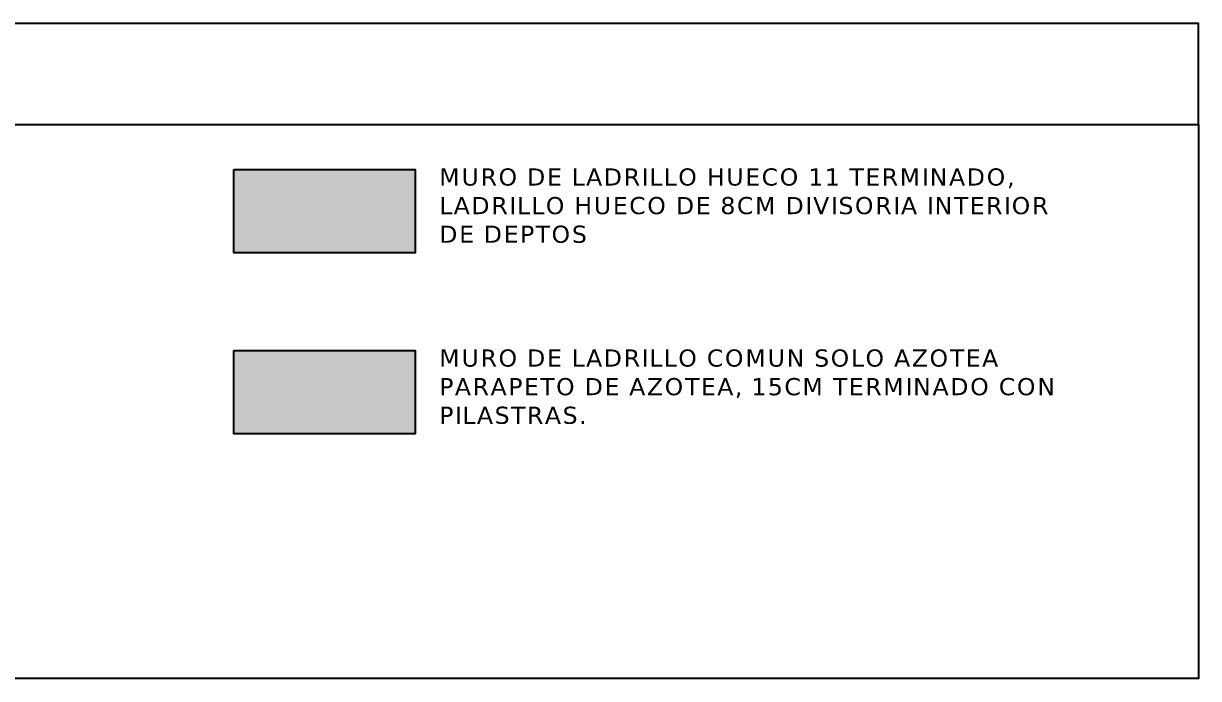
# Model space of a CAD drawing. Header units: metres. Extents: x 219 to 707, y -561 to -17.
# Drawn here: x 494.09 to 543.05, y -156.46 to -129.17 of the extents above; entities that cross this region are included whole.
import ezdxf

# ---------------------------------------------------------------- set-up
doc = ezdxf.new("R2010")
doc.units = ezdxf.units.M
for name, color, linetype in [('A-Muros', 4, 'Continuous'), ('A-Pisos', 1, 'Continuous'), ('Texto Referecnias Dr', 2, 'Continuous')]:
    doc.layers.add(name, color=color, linetype=linetype)
doc.layers.add('M-Muro hueco 11', color=141, linetype='Continuous', transparency=0.5)
doc.layers.add('M6- Muro Comun Solo Azotea', color=41, linetype='Continuous', transparency=0.5)
doc.styles.add('T25', font='romans.shx', dxfattribs={"height": 0.25})

msp = doc.modelspace()

# ---------------------------------------------------------------- hatches: boundary and pattern name
at = {"layer": 'M-Muro hueco 11', "transparency": 33554534}
h = msp.add_hatch(color=256, dxfattribs=at)
h.dxf.hatch_style = 1
h.paths.add_polyline_path([(502.858, -135.248), (510.417, -135.248), (510.417, -138.727), (502.858, -138.727)])
at = {"layer": 'M6- Muro Comun Solo Azotea', "transparency": 33554687}
h = msp.add_hatch(color=256, dxfattribs=at)
h.dxf.hatch_style = 1
h.paths.add_polyline_path([(502.858, -142.79), (510.417, -142.79), (510.417, -146.269), (502.858, -146.269)])

# ---------------------------------------------------------------- linework, layer by layer
at = {"layer": 'A-Muros'}
for points in [[(502.858, -135.248), (510.417, -135.248), (510.417, -138.727), (502.858, -138.727)], [(502.858, -142.79), (510.417, -142.79), (510.417, -146.269), (502.858, -146.269)]]:
    msp.add_lwpolyline(points, close=True, dxfattribs=at)
at = {"layer": 'A-Pisos'}
for points in [[(457.127, -133.377), (543.046, -133.377), (543.046, -129.17), (457.127, -129.17)], [(457.127, -133.377), (543.046, -133.377), (543.046, -156.455), (457.127, -156.455)]]:
    msp.add_lwpolyline(points, close=True, dxfattribs=at)

# ---------------------------------------------------------------- texts
at = {"layer": 'Texto Referecnias Dr', "width": 26.84365, "attachment_point": 1, "line_spacing_factor": 0.72, "style": 'T25'}
for s, insert, char_height in [('\\pxsm1,ql;{\\fVerdana|b0|i0|c0|p34;\\H0.75x;\\T1.1;MURO DE LADRILLO HUECO 11 TERMINADO, LADRILLO HUECO DE 8CM DIVISORIA INTERIOR DE DEPTOS}', (511.414, -135.206), 0.953337), ('\\pxsm1,ql;{\\fVerdana|b0|i0|c0|p34;\\H0.75x;\\T1.1;MURO DE LADRILLO COMUN SOLO AZOTEA\\PPARAPETO DE AZOTEA, 15CM TERMINADO CON PILASTRAS.}', (511.414, -142.748), 0.95334)]:
    msp.add_mtext(s, dxfattribs=dict(at, insert=insert, char_height=char_height))

doc.saveas('drawing.dxf')
